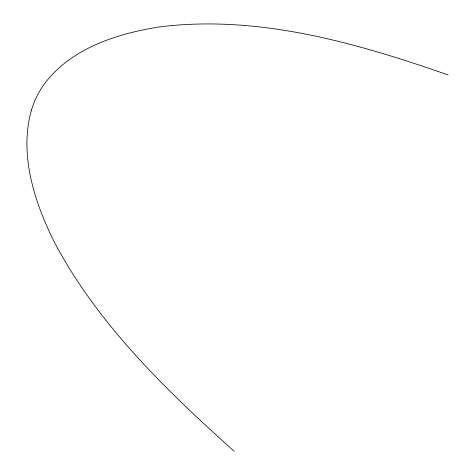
<?xml version="1.0" encoding="UTF-8"?>
<svg xmlns="http://www.w3.org/2000/svg" width="475" height="475" viewBox="0 0 475 475"><rect width="100%" height="100%" fill="white"/><g stroke="black" fill="none" stroke-linecap="round" stroke-linejoin="round"><path stroke-width="0.71" d="M31.19 110.817C19.053 155.735 34.734 202.777 54.756 242.968C98.272 324.657 165.959 390.064 234.133 451.25M448.18 74.967C355.953 42.756 257.646 14.44 159.018 26.974C116.268 33.826 70.021 48.587 43.486 85.132A121.731 103.859 37.4 0 0 31.208 110.823"/></g></svg>
